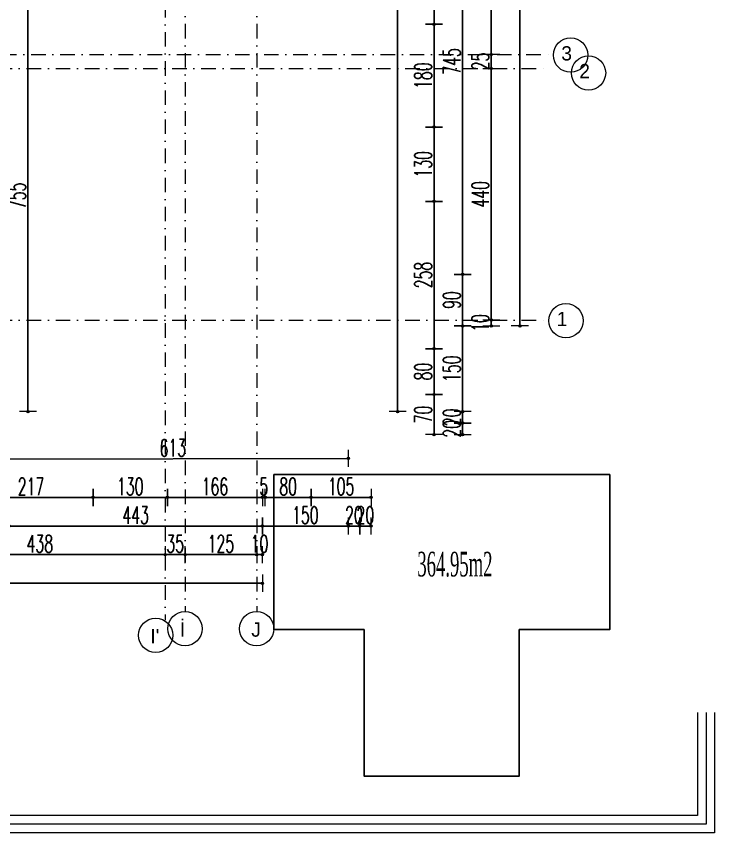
# Model space of a CAD drawing. Header units: millimetres. Extents: x -16104 to 67872, y -88009 to 12107.
# Drawn here: x 19817 to 21038, y -8330 to -6903 of the extents above; entities that cross this region are included whole.
import ezdxf

# ---------------------------------------------------------------- set-up
doc = ezdxf.new("R2010")
doc.units = ezdxf.units.MM
doc.linetypes.add('ACAD_ISO07W100', pattern=[3, 0, -3])
doc.linetypes.add('DASHDOTX2', pattern=[50.8, 25.4, -12.7, 0, -12.7])
doc.layers.get('0').update_dxf_attribs({"color": 241})
for name, color, linetype, lineweight in [('0.3', 114, 'Continuous', 5), ('AKS', 1, 'ACAD_ISO07W100', 5), ('akslar', 144, 'Continuous', 20), ('c05', 32, 'Continuous', 13), ('duvar', 123, 'Continuous', 25), ('OLCU', 54, 'Continuous', 13)]:
    doc.layers.add(name, color=color, linetype=linetype, lineweight=lineweight)
doc.styles.add('DIM', font='Txttw.shx', dxfattribs={"width": 0.6})
doc.styles.add('OLCUIC', font='ROMANS.SHX', dxfattribs={"width": 0.5})
doc.dimstyles.new('50', dxfattribs={"dimscale": 0, "dimtxt": 30, "dimasz": 1, "dimexe": 0, "dimexo": 2, "dimgap": 4, "dimtad": 1, "dimdec": 0, "dimzin": 0, "dimdsep": 46, "dimtxsty": 'DIM', "dimblk1": 'DOT', "dimblk2": 'DOT', "dimsah": 1, "dimcen": 1.5, "dimdle": 3, "dimse1": 1, "dimse2": 1, "dimclrd": 256, "dimclre": 9, "dimclrt": 256, "dimadec": 0, "dimazin": 0, "dimtfac": 0.24, "dimtdec": 0, "dimtix": 1, "dimtmove": 2, "dimatfit": 3, "dimldrblk": 'DOT', "dimfxl": 0, "dimtolj": 1, "dimtzin": 15, "dimarcsym": 0})

# ---------------------------------------------------------------- blocks, each defined once
blk = doc.blocks.new('DOT')
for p, q in [((0, 15), (0, -15)), ((-2, 0), (0, 0)), ((2, 0), (0, 0))]:
    blk.add_line(p, q)
blk.add_circle((0, 0), 2)
blk = doc.blocks.new('*D6573')
at = {"layer": 'Defpoints', "color": 0, "transparency": 16777216}
for p in [(19734.3, -7694.1), (19951.3, -7694.1), (19951.3, -7744.1)]:
    blk.add_point(p, dxfattribs=at)
at = {"layer": 'OLCU', "lineweight": -2, "transparency": 16777216}
blk.add_line((19735.3, -7744.1), (19950.3, -7744.1), dxfattribs=at)
at = {"layer": 'OLCU', "lineweight": -2, "transparency": 16777216, "rotation": 180}
blk.add_blockref('DOT', (19734.3, -7744.1), dxfattribs=at)
at = {"layer": 'OLCU', "lineweight": -2, "transparency": 16777216}
blk.add_blockref('DOT', (19951.3, -7744.1), dxfattribs=at)
at = {"layer": 'OLCU', "transparency": 16777216, "insert": (19842.8, -7725.1), "char_height": 30, "attachment_point": 5, "style": 'DIM'}
blk.add_mtext('\\A1;217', dxfattribs=at)
blk = doc.blocks.new('*D6574')
at = {"layer": 'Defpoints', "color": 0, "transparency": 16777216}
for p in [(19951.3, -7694.1), (20081.3, -7694.1), (20081.3, -7744.1)]:
    blk.add_point(p, dxfattribs=at)
at = {"layer": 'OLCU', "lineweight": -2, "transparency": 16777216}
blk.add_line((19952.3, -7744.1), (20080.3, -7744.1), dxfattribs=at)
at = {"layer": 'OLCU', "lineweight": -2, "transparency": 16777216, "rotation": 180}
blk.add_blockref('DOT', (19951.3, -7744.1), dxfattribs=at)
at = {"layer": 'OLCU', "lineweight": -2, "transparency": 16777216}
blk.add_blockref('DOT', (20081.3, -7744.1), dxfattribs=at)
at = {"layer": 'OLCU', "transparency": 16777216, "insert": (20016.3, -7725.1), "char_height": 30, "attachment_point": 5, "style": 'DIM'}
blk.add_mtext('\\A1;130', dxfattribs=at)
blk = doc.blocks.new('*D6575')
at = {"layer": 'Defpoints', "color": 0, "transparency": 16777216}
for p in [(20081.3, -7694.1), (20247.3, -7694.1), (20247.3, -7744.1)]:
    blk.add_point(p, dxfattribs=at)
at = {"layer": 'OLCU', "lineweight": -2, "transparency": 16777216}
blk.add_line((20082.3, -7744.1), (20246.3, -7744.1), dxfattribs=at)
at = {"layer": 'OLCU', "lineweight": -2, "transparency": 16777216, "rotation": 180}
blk.add_blockref('DOT', (20081.3, -7744.1), dxfattribs=at)
at = {"layer": 'OLCU', "lineweight": -2, "transparency": 16777216}
blk.add_blockref('DOT', (20247.3, -7744.1), dxfattribs=at)
at = {"layer": 'OLCU', "transparency": 16777216, "insert": (20164.3, -7725.1), "char_height": 30, "attachment_point": 5, "style": 'DIM'}
blk.add_mtext('\\A1;166', dxfattribs=at)
blk = doc.blocks.new('*D6581')
at = {"layer": 'Defpoints', "color": 0, "transparency": 16777216}
for p in [(20112.3, -7844.1), (20237.3, -7844.1), (20237.3, -7844.1)]:
    blk.add_point(p, dxfattribs=at)
at = {"layer": 'OLCU', "lineweight": -2, "transparency": 16777216}
blk.add_line((20113.3, -7844.1), (20236.3, -7844.1), dxfattribs=at)
at = {"layer": 'OLCU', "lineweight": -2, "transparency": 16777216, "rotation": 180}
blk.add_blockref('DOT', (20112.3, -7844.1), dxfattribs=at)
at = {"layer": 'OLCU', "lineweight": -2, "transparency": 16777216}
blk.add_blockref('DOT', (20237.3, -7844.1), dxfattribs=at)
at = {"layer": 'OLCU', "transparency": 16777216, "insert": (20174.8, -7825.1), "char_height": 30, "attachment_point": 5, "style": 'DIM'}
blk.add_mtext('\\A1;125', dxfattribs=at)
blk = doc.blocks.new('*D6582')
at = {"layer": 'Defpoints', "color": 0, "transparency": 16777216}
for p in [(20237.3, -7794.1), (20247.3, -7794.1), (20247.3, -7844.1)]:
    blk.add_point(p, dxfattribs=at)
at = {"layer": 'OLCU', "lineweight": -2, "transparency": 16777216}
for p, q in [((20236.3, -7844.1), (20235.3, -7844.1)), ((20237.3, -7844.1), (20247.3, -7844.1)), ((20248.3, -7844.1), (20249.3, -7844.1))]:
    blk.add_line(p, q, dxfattribs=at)
blk.add_blockref('DOT', (20237.3, -7844.1), dxfattribs=at)
at = {"layer": 'OLCU', "lineweight": -2, "transparency": 16777216, "rotation": 180}
blk.add_blockref('DOT', (20247.3, -7844.1), dxfattribs=at)
at = {"layer": 'OLCU', "transparency": 16777216, "insert": (20242.3, -7825.1), "char_height": 30, "attachment_point": 5, "style": 'DIM'}
blk.add_mtext('\\A1;10', dxfattribs=at)
blk = doc.blocks.new('*D6583')
at = {"layer": 'Defpoints', "color": 0, "transparency": 16777216}
for p in [(18197.3, -7859.1), (20247.3, -7859.1), (20247.3, -7894.1)]:
    blk.add_point(p, dxfattribs=at)
at = {"layer": 'OLCU', "lineweight": -2, "transparency": 16777216}
blk.add_line((18198.3, -7894.1), (20246.3, -7894.1), dxfattribs=at)
at = {"layer": 'OLCU', "lineweight": -2, "transparency": 16777216, "rotation": 180}
blk.add_blockref('DOT', (18197.3, -7894.1), dxfattribs=at)
at = {"layer": 'OLCU', "lineweight": -2, "transparency": 16777216}
blk.add_blockref('DOT', (20247.3, -7894.1), dxfattribs=at)
at = {"layer": 'OLCU', "transparency": 16777216, "insert": (19222.3, -7875.1), "char_height": 30, "attachment_point": 5, "style": 'DIM'}
blk.add_mtext('\\A1;2050', dxfattribs=at)
blk = doc.blocks.new('*D6592')
at = {"layer": 'Defpoints', "color": 0, "transparency": 16777216}
for p in [(20497.3, -6786.8), (20497.3, -6916.8), (20547.3, -6916.8)]:
    blk.add_point(p, dxfattribs=at)
at = {"layer": 'OLCU', "lineweight": -2, "transparency": 16777216}
blk.add_line((20547.3, -6787.8), (20547.3, -6915.8), dxfattribs=at)
for p, rotation in [((20547.3, -6786.8), 90), ((20547.3, -6916.8), 270)]:
    blk.add_blockref('DOT', p, dxfattribs=dict(at, rotation=rotation))
at = {"layer": 'OLCU', "transparency": 16777216, "insert": (20528.3, -6851.8), "char_height": 30, "attachment_point": 5, "rotation": 90, "style": 'DIM'}
blk.add_mtext('\\A1;130', dxfattribs=at)
blk = doc.blocks.new('*D6593')
at = {"layer": 'Defpoints', "color": 0, "transparency": 16777216}
for p in [(20497.3, -6916.8), (20497.3, -7096.6), (20547.3, -7096.6)]:
    blk.add_point(p, dxfattribs=at)
at = {"layer": 'OLCU', "lineweight": -2, "transparency": 16777216}
blk.add_line((20547.3, -6917.8), (20547.3, -7095.6), dxfattribs=at)
for p, rotation in [((20547.3, -6916.8), 90), ((20547.3, -7096.6), 270)]:
    blk.add_blockref('DOT', p, dxfattribs=dict(at, rotation=rotation))
at = {"layer": 'OLCU', "transparency": 16777216, "insert": (20528.3, -7006.7), "char_height": 30, "attachment_point": 5, "rotation": 90, "style": 'DIM'}
blk.add_mtext('\\A1;180', dxfattribs=at)
blk = doc.blocks.new('*D6594')
at = {"layer": 'Defpoints', "color": 0, "transparency": 16777216}
for p in [(20497.3, -7096.6), (20497.3, -7226.6), (20547.3, -7226.6)]:
    blk.add_point(p, dxfattribs=at)
at = {"layer": 'OLCU', "lineweight": -2, "transparency": 16777216}
blk.add_line((20547.3, -7097.6), (20547.3, -7225.6), dxfattribs=at)
for p, rotation in [((20547.3, -7096.6), 90), ((20547.3, -7226.6), 270)]:
    blk.add_blockref('DOT', p, dxfattribs=dict(at, rotation=rotation))
at = {"layer": 'OLCU', "transparency": 16777216, "insert": (20528.3, -7161.6), "char_height": 30, "attachment_point": 5, "rotation": 90, "style": 'DIM'}
blk.add_mtext('\\A1;130', dxfattribs=at)
blk = doc.blocks.new('*D6595')
at = {"layer": 'Defpoints', "color": 0, "transparency": 16777216}
for p in [(20497.3, -7226.6), (20497.3, -7484.1), (20547.3, -7484.1)]:
    blk.add_point(p, dxfattribs=at)
at = {"layer": 'OLCU', "lineweight": -2, "transparency": 16777216}
blk.add_line((20547.3, -7227.6), (20547.3, -7483.1), dxfattribs=at)
for p, rotation in [((20547.3, -7226.6), 90), ((20547.3, -7484.1), 270)]:
    blk.add_blockref('DOT', p, dxfattribs=dict(at, rotation=rotation))
at = {"layer": 'OLCU', "transparency": 16777216, "insert": (20528.3, -7355.3), "char_height": 30, "attachment_point": 5, "rotation": 90, "style": 'DIM'}
blk.add_mtext('\\A1;258', dxfattribs=at)
blk = doc.blocks.new('*D6596')
at = {"layer": 'Defpoints', "color": 0, "transparency": 16777216}
for p in [(20562.3, -6609.6), (20597.3, -7354.1), (20597.3, -7354.1)]:
    blk.add_point(p, dxfattribs=at)
at = {"layer": 'OLCU', "lineweight": -2, "transparency": 16777216}
blk.add_line((20597.3, -6610.6), (20597.3, -7353.1), dxfattribs=at)
for p, rotation in [((20597.3, -6609.6), 90), ((20597.3, -7354.1), 270)]:
    blk.add_blockref('DOT', p, dxfattribs=dict(at, rotation=rotation))
at = {"layer": 'OLCU', "transparency": 16777216, "insert": (20578.3, -6981.8), "char_height": 30, "attachment_point": 5, "rotation": 90, "style": 'DIM'}
blk.add_mtext('\\A1;745', dxfattribs=at)
blk = doc.blocks.new('*D6598')
at = {"layer": 'Defpoints', "color": 0, "transparency": 16777216}
for p in [(20612.3, -7434), (20647.3, -7434), (20612.3, -7444.1)]:
    blk.add_point(p, dxfattribs=at)
at = {"layer": 'OLCU', "lineweight": -2, "transparency": 16777216}
for p, q in [((20647.3, -7433), (20647.3, -7432)), ((20647.3, -7444.1), (20647.3, -7434)), ((20647.3, -7445.1), (20647.3, -7446.1))]:
    blk.add_line(p, q, dxfattribs=at)
for p, rotation in [((20647.3, -7434), 270), ((20647.3, -7444.1), 90)]:
    blk.add_blockref('DOT', p, dxfattribs=dict(at, rotation=rotation))
at = {"layer": 'OLCU', "transparency": 16777216, "insert": (20628.3, -7439.1), "char_height": 30, "attachment_point": 5, "rotation": 90, "style": 'DIM'}
blk.add_mtext('\\A1;10', dxfattribs=at)
blk = doc.blocks.new('*D6599')
at = {"layer": 'Defpoints', "color": 0, "transparency": 16777216}
for p in [(20662.3, -5634.6), (20697.3, -5634.6), (20662.3, -7444.1)]:
    blk.add_point(p, dxfattribs=at)
at = {"layer": 'OLCU', "lineweight": -2, "transparency": 16777216}
blk.add_line((20697.3, -7443.1), (20697.3, -5635.6), dxfattribs=at)
for p, rotation in [((20697.3, -5634.6), 90), ((20697.3, -7444.1), 270)]:
    blk.add_blockref('DOT', p, dxfattribs=dict(at, rotation=rotation))
at = {"layer": 'OLCU', "transparency": 16777216, "insert": (20678.3, -6539.3), "char_height": 30, "attachment_point": 5, "rotation": 90, "style": 'DIM'}
blk.add_mtext('\\A1;1810', dxfattribs=at)
blk = doc.blocks.new('*D6631')
at = {"layer": 'Defpoints', "color": 0, "transparency": 16777216}
for p in [(20247.3, -7694.1), (20252.3, -7694.1), (20252.3, -7744.1)]:
    blk.add_point(p, dxfattribs=at)
at = {"layer": 'OLCU', "lineweight": -2, "transparency": 16777216}
for p, q in [((20246.3, -7744.1), (20245.3, -7744.1)), ((20247.3, -7744.1), (20252.3, -7744.1)), ((20253.3, -7744.1), (20254.3, -7744.1))]:
    blk.add_line(p, q, dxfattribs=at)
blk.add_blockref('DOT', (20247.3, -7744.1), dxfattribs=at)
at = {"layer": 'OLCU', "lineweight": -2, "transparency": 16777216, "rotation": 180}
blk.add_blockref('DOT', (20252.3, -7744.1), dxfattribs=at)
at = {"layer": 'OLCU', "transparency": 16777216, "insert": (20249.8, -7725.1), "char_height": 30, "attachment_point": 5, "style": 'DIM'}
blk.add_mtext('\\A1;5', dxfattribs=at)
blk = doc.blocks.new('*D6632')
at = {"layer": 'Defpoints', "color": 0, "transparency": 16777216}
for p in [(20252.3, -7694.1), (20332.3, -7694.1), (20332.3, -7744.1)]:
    blk.add_point(p, dxfattribs=at)
at = {"layer": 'OLCU', "lineweight": -2, "transparency": 16777216}
blk.add_line((20253.3, -7744.1), (20331.3, -7744.1), dxfattribs=at)
at = {"layer": 'OLCU', "lineweight": -2, "transparency": 16777216, "rotation": 180}
blk.add_blockref('DOT', (20252.3, -7744.1), dxfattribs=at)
at = {"layer": 'OLCU', "lineweight": -2, "transparency": 16777216}
blk.add_blockref('DOT', (20332.3, -7744.1), dxfattribs=at)
at = {"layer": 'OLCU', "transparency": 16777216, "insert": (20292.3, -7725.1), "char_height": 30, "attachment_point": 5, "style": 'DIM'}
blk.add_mtext('\\A1;80', dxfattribs=at)
blk = doc.blocks.new('*D6633')
at = {"layer": 'Defpoints', "color": 0, "transparency": 16777216}
for p in [(20332.3, -7694.1), (20437.3, -7694.1), (20437.3, -7744.1)]:
    blk.add_point(p, dxfattribs=at)
at = {"layer": 'OLCU', "lineweight": -2, "transparency": 16777216}
blk.add_line((20333.3, -7744.1), (20436.3, -7744.1), dxfattribs=at)
at = {"layer": 'OLCU', "lineweight": -2, "transparency": 16777216, "rotation": 180}
blk.add_blockref('DOT', (20332.3, -7744.1), dxfattribs=at)
at = {"layer": 'OLCU', "lineweight": -2, "transparency": 16777216}
blk.add_blockref('DOT', (20437.3, -7744.1), dxfattribs=at)
at = {"layer": 'OLCU', "transparency": 16777216, "insert": (20384.8, -7725.1), "char_height": 30, "attachment_point": 5, "style": 'DIM'}
blk.add_mtext('\\A1;105', dxfattribs=at)
blk = doc.blocks.new('*D6640')
at = {"layer": 'Defpoints', "color": 0, "transparency": 16777216}
for p in [(20417.3, -7694.1), (20437.3, -7694.1), (20417.3, -7794.1)]:
    blk.add_point(p, dxfattribs=at)
at = {"layer": 'OLCU', "lineweight": -2, "transparency": 16777216}
for p, q in [((20416.3, -7794.1), (20415.3, -7794.1)), ((20437.3, -7794.1), (20417.3, -7794.1)), ((20438.3, -7794.1), (20439.3, -7794.1))]:
    blk.add_line(p, q, dxfattribs=at)
blk.add_blockref('DOT', (20417.3, -7794.1), dxfattribs=at)
at = {"layer": 'OLCU', "lineweight": -2, "transparency": 16777216, "rotation": 180}
blk.add_blockref('DOT', (20437.3, -7794.1), dxfattribs=at)
at = {"layer": 'OLCU', "transparency": 16777216, "insert": (20427.3, -7775.1), "char_height": 30, "attachment_point": 5, "style": 'DIM'}
blk.add_mtext('\\A1;20', dxfattribs=at)
blk = doc.blocks.new('*D6641')
at = {"layer": 'Defpoints', "color": 0, "transparency": 16777216}
for p in [(20247.3, -7694.1), (20397.3, -7694.1), (20247.3, -7794.1)]:
    blk.add_point(p, dxfattribs=at)
at = {"layer": 'OLCU', "lineweight": -2, "transparency": 16777216}
blk.add_line((20396.3, -7794.1), (20248.3, -7794.1), dxfattribs=at)
at = {"layer": 'OLCU', "lineweight": -2, "transparency": 16777216, "rotation": 180}
blk.add_blockref('DOT', (20247.3, -7794.1), dxfattribs=at)
at = {"layer": 'OLCU', "lineweight": -2, "transparency": 16777216}
blk.add_blockref('DOT', (20397.3, -7794.1), dxfattribs=at)
at = {"layer": 'OLCU', "transparency": 16777216, "insert": (20322.3, -7775.1), "char_height": 30, "attachment_point": 5, "style": 'DIM'}
blk.add_mtext('\\A1;150', dxfattribs=at)
blk = doc.blocks.new('*D6642')
at = {"layer": 'Defpoints', "color": 0, "transparency": 16777216}
for p in [(19804.3, -7794.1), (20247.3, -7794.1), (20247.3, -7794.1)]:
    blk.add_point(p, dxfattribs=at)
at = {"layer": 'OLCU', "lineweight": -2, "transparency": 16777216}
blk.add_line((19805.3, -7794.1), (20246.3, -7794.1), dxfattribs=at)
at = {"layer": 'OLCU', "lineweight": -2, "transparency": 16777216, "rotation": 180}
blk.add_blockref('DOT', (19804.3, -7794.1), dxfattribs=at)
at = {"layer": 'OLCU', "lineweight": -2, "transparency": 16777216}
blk.add_blockref('DOT', (20247.3, -7794.1), dxfattribs=at)
at = {"layer": 'OLCU', "transparency": 16777216, "insert": (20025.8, -7775.1), "char_height": 30, "attachment_point": 5, "style": 'DIM'}
blk.add_mtext('\\A1;443', dxfattribs=at)
blk = doc.blocks.new('*D6651')
at = {"layer": 'Defpoints', "color": 0, "transparency": 16777216}
for p in [(20497.3, -7354.1), (20498.6, -7444.1), (20597.3, -7444.1)]:
    blk.add_point(p, dxfattribs=at)
at = {"layer": 'OLCU', "lineweight": -2, "transparency": 16777216}
blk.add_line((20597.3, -7355.1), (20597.3, -7443.1), dxfattribs=at)
for p, rotation in [((20597.3, -7354.1), 90), ((20597.3, -7444.1), 270)]:
    blk.add_blockref('DOT', p, dxfattribs=dict(at, rotation=rotation))
at = {"layer": 'OLCU', "transparency": 16777216, "insert": (20578.3, -7399.1), "char_height": 30, "attachment_point": 5, "rotation": 90, "style": 'DIM'}
blk.add_mtext('\\A1;90', dxfattribs=at)
blk = doc.blocks.new('*D6652')
at = {"layer": 'Defpoints', "color": 0, "transparency": 16777216}
for p in [(20497.3, -7614.1), (20497.3, -7634.1), (20597.3, -7634.1)]:
    blk.add_point(p, dxfattribs=at)
at = {"layer": 'OLCU', "lineweight": -2, "transparency": 16777216}
for p, q in [((20597.3, -7613.1), (20597.3, -7612.1)), ((20597.3, -7614.1), (20597.3, -7634.1)), ((20597.3, -7635.1), (20597.3, -7636.1))]:
    blk.add_line(p, q, dxfattribs=at)
for p, rotation in [((20597.3, -7614.1), 270), ((20597.3, -7634.1), 90)]:
    blk.add_blockref('DOT', p, dxfattribs=dict(at, rotation=rotation))
at = {"layer": 'OLCU', "transparency": 16777216, "insert": (20578.3, -7624.1), "char_height": 30, "attachment_point": 5, "rotation": 90, "style": 'DIM'}
blk.add_mtext('\\A1;20', dxfattribs=at)
blk = doc.blocks.new('*D6653')
at = {"layer": 'Defpoints', "color": 0, "transparency": 16777216}
for p in [(20497.3, -7564.1), (20497.3, -7634.1), (20547.3, -7634.1)]:
    blk.add_point(p, dxfattribs=at)
at = {"layer": 'OLCU', "lineweight": -2, "transparency": 16777216}
blk.add_line((20547.3, -7565.1), (20547.3, -7633.1), dxfattribs=at)
for p, rotation in [((20547.3, -7564.1), 90), ((20547.3, -7634.1), 270)]:
    blk.add_blockref('DOT', p, dxfattribs=dict(at, rotation=rotation))
at = {"layer": 'OLCU', "transparency": 16777216, "insert": (20528.3, -7599.1), "char_height": 30, "attachment_point": 5, "rotation": 90, "style": 'DIM'}
blk.add_mtext('\\A1;70', dxfattribs=at)
blk = doc.blocks.new('*D6654')
at = {"layer": 'Defpoints', "color": 0, "transparency": 16777216}
for p in [(20497.3, -7484.1), (20497.3, -7564.1), (20547.3, -7564.1)]:
    blk.add_point(p, dxfattribs=at)
at = {"layer": 'OLCU', "lineweight": -2, "transparency": 16777216}
blk.add_line((20547.3, -7485.1), (20547.3, -7563.1), dxfattribs=at)
for p, rotation in [((20547.3, -7484.1), 90), ((20547.3, -7564.1), 270)]:
    blk.add_blockref('DOT', p, dxfattribs=dict(at, rotation=rotation))
at = {"layer": 'OLCU', "transparency": 16777216, "insert": (20528.3, -7524.1), "char_height": 30, "attachment_point": 5, "rotation": 90, "style": 'DIM'}
blk.add_mtext('\\A1;80', dxfattribs=at)
blk = doc.blocks.new('*D6687')
at = {"layer": 'Defpoints', "color": 0, "transparency": 16777216}
for p in [(19639.3, -7844.1), (20077.3, -7844.1), (20077.3, -7844.1)]:
    blk.add_point(p, dxfattribs=at)
at = {"layer": 'OLCU', "lineweight": -2, "transparency": 16777216}
blk.add_line((19640.3, -7844.1), (20076.3, -7844.1), dxfattribs=at)
at = {"layer": 'OLCU', "lineweight": -2, "transparency": 16777216, "rotation": 180}
blk.add_blockref('DOT', (19639.3, -7844.1), dxfattribs=at)
at = {"layer": 'OLCU', "lineweight": -2, "transparency": 16777216}
blk.add_blockref('DOT', (20077.3, -7844.1), dxfattribs=at)
at = {"layer": 'OLCU', "transparency": 16777216, "insert": (19858.3, -7825.1), "char_height": 30, "attachment_point": 5, "style": 'DIM'}
blk.add_mtext('\\A1;438', dxfattribs=at)
blk = doc.blocks.new('*D6688')
at = {"layer": 'Defpoints', "color": 0, "transparency": 16777216}
for p in [(20112.3, -7844.1), (20237.3, -7844.1), (20237.3, -7844.1)]:
    blk.add_point(p, dxfattribs=at)
at = {"layer": 'OLCU', "lineweight": -2, "transparency": 16777216}
blk.add_line((20113.3, -7844.1), (20236.3, -7844.1), dxfattribs=at)
at = {"layer": 'OLCU', "lineweight": -2, "transparency": 16777216, "rotation": 180}
blk.add_blockref('DOT', (20112.3, -7844.1), dxfattribs=at)
at = {"layer": 'OLCU', "lineweight": -2, "transparency": 16777216}
blk.add_blockref('DOT', (20237.3, -7844.1), dxfattribs=at)
at = {"layer": 'OLCU', "transparency": 16777216, "insert": (20174.8, -7825.1), "char_height": 30, "attachment_point": 5, "style": 'DIM'}
blk.add_mtext('\\A1;125', dxfattribs=at)
blk = doc.blocks.new('*D6694')
at = {"layer": 'Defpoints', "color": 0, "transparency": 16777216}
for p in [(20647.3, -6559.6), (20647.3, -6969.6), (20647.3, -6969.6)]:
    blk.add_point(p, dxfattribs=at)
at = {"layer": 'OLCU', "lineweight": -2, "transparency": 16777216}
blk.add_line((20647.3, -6560.6), (20647.3, -6968.6), dxfattribs=at)
for p, rotation in [((20647.3, -6559.6), 90), ((20647.3, -6969.6), 270)]:
    blk.add_blockref('DOT', p, dxfattribs=dict(at, rotation=rotation))
at = {"layer": 'OLCU', "transparency": 16777216, "insert": (20628.3, -6764.6), "char_height": 30, "attachment_point": 5, "rotation": 90, "style": 'DIM'}
blk.add_mtext('\\A1;400', dxfattribs=at)
blk = doc.blocks.new('*D6695')
at = {"layer": 'Defpoints', "color": 0, "transparency": 16777216}
for p in [(20647.3, -6969.6), (20647.3, -6994.1), (20647.3, -6994.1)]:
    blk.add_point(p, dxfattribs=at)
at = {"layer": 'OLCU', "lineweight": -2, "transparency": 16777216}
for p, q in [((20647.3, -6968.6), (20647.3, -6967.6)), ((20647.3, -6969.6), (20647.3, -6994.1)), ((20647.3, -6995.1), (20647.3, -6996.1))]:
    blk.add_line(p, q, dxfattribs=at)
for p, rotation in [((20647.3, -6969.6), 270), ((20647.3, -6994.1), 90)]:
    blk.add_blockref('DOT', p, dxfattribs=dict(at, rotation=rotation))
at = {"layer": 'OLCU', "transparency": 16777216, "insert": (20628.3, -6981.8), "char_height": 30, "attachment_point": 5, "rotation": 90, "style": 'DIM'}
blk.add_mtext('\\A1;25', dxfattribs=at)
blk = doc.blocks.new('*D6696')
at = {"layer": 'Defpoints', "color": 0, "transparency": 16777216}
for p in [(20647.3, -6994.1), (20647.3, -7434.1), (20647.3, -7434.1)]:
    blk.add_point(p, dxfattribs=at)
at = {"layer": 'OLCU', "lineweight": -2, "transparency": 16777216}
blk.add_line((20647.3, -6995.1), (20647.3, -7433.1), dxfattribs=at)
for p, rotation in [((20647.3, -6994.1), 90), ((20647.3, -7434.1), 270)]:
    blk.add_blockref('DOT', p, dxfattribs=dict(at, rotation=rotation))
at = {"layer": 'OLCU', "transparency": 16777216, "insert": (20628.3, -7214.1), "char_height": 30, "attachment_point": 5, "rotation": 90, "style": 'DIM'}
blk.add_mtext('\\A1;440', dxfattribs=at)
blk = doc.blocks.new('*D6710')
at = {"layer": 'Defpoints', "color": 0, "transparency": 16777216}
for p in [(20483.6, -5484.6), (20483.6, -7594.1), (20483.6, -7594.1)]:
    blk.add_point(p, dxfattribs=at)
at = {"layer": 'OLCU', "lineweight": -2, "transparency": 16777216}
blk.add_line((20483.6, -5485.6), (20483.6, -7593.1), dxfattribs=at)
for p, rotation in [((20483.6, -5484.6), 90), ((20483.6, -7594.1), 270)]:
    blk.add_blockref('DOT', p, dxfattribs=dict(at, rotation=rotation))
at = {"layer": 'OLCU', "transparency": 16777216, "insert": (20464.6, -6539.3), "char_height": 30, "attachment_point": 5, "rotation": 90, "style": 'DIM'}
blk.add_mtext('\\A1;2110', dxfattribs=at)
blk = doc.blocks.new('*D6718')
at = {"layer": 'Defpoints', "color": 0, "transparency": 16777216}
for p in [(20397.3, -7694.1), (20417.3, -7694.1), (20397.3, -7794.1)]:
    blk.add_point(p, dxfattribs=at)
at = {"layer": 'OLCU', "lineweight": -2, "transparency": 16777216}
for p, q in [((20396.3, -7794.1), (20395.3, -7794.1)), ((20417.3, -7794.1), (20397.3, -7794.1)), ((20418.3, -7794.1), (20419.3, -7794.1))]:
    blk.add_line(p, q, dxfattribs=at)
blk.add_blockref('DOT', (20397.3, -7794.1), dxfattribs=at)
at = {"layer": 'OLCU', "lineweight": -2, "transparency": 16777216, "rotation": 180}
blk.add_blockref('DOT', (20417.3, -7794.1), dxfattribs=at)
at = {"layer": 'OLCU', "transparency": 16777216, "insert": (20407.3, -7775.1), "char_height": 30, "attachment_point": 5, "style": 'DIM'}
blk.add_mtext('\\A1;20', dxfattribs=at)
blk = doc.blocks.new('*D6719')
at = {"layer": 'Defpoints', "color": 0, "transparency": 16777216}
for p in [(20497.3, -7594.1), (20497.3, -7614.1), (20597.3, -7614.1)]:
    blk.add_point(p, dxfattribs=at)
at = {"layer": 'OLCU', "lineweight": -2, "transparency": 16777216}
for p, q in [((20597.3, -7593.1), (20597.3, -7592.1)), ((20597.3, -7594.1), (20597.3, -7614.1)), ((20597.3, -7615.1), (20597.3, -7616.1))]:
    blk.add_line(p, q, dxfattribs=at)
for p, rotation in [((20597.3, -7594.1), 270), ((20597.3, -7614.1), 90)]:
    blk.add_blockref('DOT', p, dxfattribs=dict(at, rotation=rotation))
at = {"layer": 'OLCU', "transparency": 16777216, "insert": (20578.3, -7604.1), "char_height": 30, "attachment_point": 5, "rotation": 90, "style": 'DIM'}
blk.add_mtext('\\A1;20', dxfattribs=at)
blk = doc.blocks.new('*D6720')
at = {"layer": 'Defpoints', "color": 0, "transparency": 16777216}
for p in [(20597.3, -7444.1), (20597.3, -7594.1), (20597.3, -7594.1)]:
    blk.add_point(p, dxfattribs=at)
at = {"layer": 'OLCU', "lineweight": -2, "transparency": 16777216}
blk.add_line((20597.3, -7445.1), (20597.3, -7593.1), dxfattribs=at)
for p, rotation in [((20597.3, -7444.1), 90), ((20597.3, -7594.1), 270)]:
    blk.add_blockref('DOT', p, dxfattribs=dict(at, rotation=rotation))
at = {"layer": 'OLCU', "transparency": 16777216, "insert": (20578.3, -7519.1), "char_height": 30, "attachment_point": 5, "rotation": 90, "style": 'DIM'}
blk.add_mtext('\\A1;150', dxfattribs=at)
blk = doc.blocks.new('*D6442')
at = {"layer": 'Defpoints', "color": 0, "transparency": 16777216}
for p in [(19784.3, -7677.3), (20397.3, -7675.8), (20397.3, -7675.8)]:
    blk.add_point(p, dxfattribs=at)
at = {"layer": 'OLCU', "lineweight": -2, "transparency": 16777216}
blk.add_line((19785.3, -7677.3), (20396.3, -7675.8), dxfattribs=at)
for p, rotation in [((19784.3, -7677.3), 180.1399202823376), ((20397.3, -7675.8), 0.1399202823375777)]:
    blk.add_blockref('DOT', p, dxfattribs=dict(at, rotation=rotation))
at = {"layer": 'OLCU', "transparency": 16777216, "insert": (20090.7, -7657.5), "char_height": 30, "attachment_point": 5, "rotation": 0.1399, "style": 'DIM'}
blk.add_mtext('\\A1;613', dxfattribs=at)
blk = doc.blocks.new('*D6755')
at = {"layer": 'Defpoints', "color": 0, "transparency": 16777216}
for p in [(19764.3, -6839.6), (19837.5, -6839.6), (19764.3, -7594.1)]:
    blk.add_point(p, dxfattribs=at)
at = {"layer": 'OLCU', "lineweight": -2, "transparency": 16777216}
blk.add_line((19837.5, -7593.1), (19837.5, -6840.6), dxfattribs=at)
for p, rotation in [((19837.5, -6839.6), 90), ((19837.5, -7594.1), 270)]:
    blk.add_blockref('DOT', p, dxfattribs=dict(at, rotation=rotation))
at = {"layer": 'OLCU', "transparency": 16777216, "insert": (19818.5, -7216.8), "char_height": 30, "attachment_point": 5, "rotation": 90, "style": 'DIM'}
blk.add_mtext('\\A1;755', dxfattribs=at)
blk = doc.blocks.new('*D6438')
at = {"layer": 'Defpoints', "color": 0, "transparency": 16777216}
for p in [(20077.3, -7844.1), (20112.3, -7844.1), (20112.3, -7844.1)]:
    blk.add_point(p, dxfattribs=at)
at = {"layer": 'OLCU', "lineweight": -2, "transparency": 16777216}
for p, q in [((20076.3, -7844.1), (20075.3, -7844.1)), ((20077.3, -7844.1), (20112.3, -7844.1)), ((20113.3, -7844.1), (20114.3, -7844.1))]:
    blk.add_line(p, q, dxfattribs=at)
blk.add_blockref('DOT', (20077.3, -7844.1), dxfattribs=at)
at = {"layer": 'OLCU', "lineweight": -2, "transparency": 16777216, "rotation": 180}
blk.add_blockref('DOT', (20112.3, -7844.1), dxfattribs=at)
at = {"layer": 'OLCU', "transparency": 16777216, "insert": (20094.8, -7825.1), "char_height": 30, "attachment_point": 5, "style": 'DIM'}
blk.add_mtext('\\A1;35', dxfattribs=at)

msp = doc.modelspace()

# ---------------------------------------------------------------- linework, layer by layer
at = {"layer": 'AKS', "linetype": 'ByBlock'}
for centre in [(20785.9, -6970.7), (20817.3, -7001.9), (20777.8, -7435.2), (20112.1, -7973.6), (20237.1, -7973.6), (20060.7, -7985.1)]:
    msp.add_circle(centre, 30, dxfattribs=at)
at = {"layer": 'akslar', "linetype": 'DASHDOTX2'}
for p, q in [((20112.3, -5134.6), (20112.3, -7944.1)), ((20237.3, -5134.6), (20237.3, -7944.1)), ((20077.3, -5149), (20077.3, -7958.5)), ((17705.3, -6969.6), (20755.3, -6969.6)), ((17697.3, -6994.1), (20747.3, -6994.1)), ((17697.3, -7434.1), (20747.3, -7434.1))]:
    msp.add_line(p, q, dxfattribs=at)
at = {"layer": 'c05'}
for points in [[(21037.8, -8120), (21037.8, -8330.3), (17507.6, -8330.3), (17507.6, -4952.5), (21037.8, -4952.5), (21037.8, -6808.6)], [(21022.8, -8120), (21022.8, -8315.3), (17522.6, -8315.3), (17522.6, -4967.5), (21022.8, -4967.5), (21022.8, -6808.6)], [(21007.8, -8120), (21007.8, -8300.3), (17537.6, -8300.3), (17537.6, -4982.5), (21007.8, -4982.5), (21007.8, -6808.6)]]:
    msp.add_lwpolyline(points, dxfattribs=at)
at = {"layer": 'duvar'}
msp.add_lwpolyline([(20267, -7704.1), (20854.5, -7704.1), (20854.5, -7975.3), (20696.3, -7975.3), (20696.3, -8231.4), (20425, -8231.4), (20425, -7975.3), (20267, -7975.3), (20267, -7704.1)], dxfattribs=at)
msp.add_lwpolyline([(20267, -7704.1), (20854.5, -7704.1), (20854.5, -7975.3), (20696.3, -7975.3), (20696.3, -8231.4), (20425, -8231.4), (20425, -7975.3), (20267, -7975.3), (20267, -7704.1)], dxfattribs=at)

# ---------------------------------------------------------------- texts
at = {"layer": '0.3', "ltscale": 0.7, "insert": (20583.8, -7883.2), "char_height": 43.2, "width": 524.278, "attachment_point": 8, "style": 'OLCUIC'}
msp.add_mtext('{\\fTimes New Roman|b0|i0|c162|p18;364.95m2}', dxfattribs=at)
at = {"layer": 'AKS', "char_height": 25, "width": 35.659, "attachment_point": 1}
for s, insert in [('3', (20769.8, -6955.1)), ('2', (20801.2, -6986.2)), ('1', (20761.7, -7419.6)), ('{\\fComic Sans MS|b0|i0|c162|p66;İ}', (20102.9, -7962.6)), ('J', (20227.9, -7962.6)), ("I'", (20051.5, -7974.1))]:
    msp.add_mtext(s, dxfattribs=dict(at, insert=insert))

# ---------------------------------------------------------------- dimensions: what is measured, and where the dimension line sits
at = {"layer": 'OLCU'}
for base, p1, p2, text, picture, middle in [((20483.6, -7594.1), (20483.6, -5484.6), (20483.6, -7594.1), '2110', '*D6710', (20464.6, -6539.3)), ((20697.3, -5634.6), (20662.3, -7444.1), (20662.3, -5634.6), '1810', '*D6599', (20678.3, -6539.3)), ((20647.3, -6969.6), (20647.3, -6559.6), (20647.3, -6969.6), '400', '*D6694', (20628.3, -6764.6))]:
    dim = msp.add_linear_dim(base=base, p1=p1, p2=p2, angle=90, text=text, dimstyle='50', override={"dimscale": 1}, dxfattribs=at)
    dim.commit()
    dim.dimension.update_dxf_attribs({"geometry": picture, "text_midpoint": middle})
for base, p1, p2, picture, middle in [((20597.2617054, -7354.0601116), (20562.2617054, -6609.5601116), (20597.2617054, -7354.0601116), '*D6596', (20578.2617054, -6981.8101116)), ((20547.3, -6916.8), (20497.3, -6786.8), (20497.3, -6916.8), '*D6592', (20528.3, -6851.8)), ((19837.5378139, -6839.5601116), (19764.2617054, -7594.0601116), (19764.2617054, -6839.5601116), '*D6755', (19818.5378139, -7216.8101116)), ((20547.3, -7096.6), (20497.3, -6916.8), (20497.3, -7096.6), '*D6593', (20528.3, -7006.7)), ((20647.2617054, -6994.0601116), (20647.2617054, -6969.5601116), (20647.2617054, -6994.0601116), '*D6695', (20628.2617054, -6981.8101116)), ((20647.3, -7434.1), (20647.3, -6994.1), (20647.3, -7434.1), '*D6696', (20628.3, -7214.1)), ((20547.3, -7226.6), (20497.3, -7096.6), (20497.3, -7226.6), '*D6594', (20528.3, -7161.6)), ((20547.2617054, -7484.0601116), (20497.2617054, -7226.5601116), (20497.2617054, -7484.0601116), '*D6595', (20528.2617054, -7355.3101116)), ((20597.3, -7444.1), (20497.3, -7354.1), (20498.6, -7444.1), '*D6651', (20578.3, -7399.1)), ((20647.3, -7434), (20612.3, -7444.1), (20612.3, -7434), '*D6598', (20628.3, -7439.1)), ((20597.3, -7594.1), (20597.3, -7444.1), (20597.3, -7594.1), '*D6720', (20578.3, -7519.1)), ((20547.3, -7564.1), (20497.3, -7484.1), (20497.3, -7564.1), '*D6654', (20528.3, -7524.1)), ((20547.3, -7634.1), (20497.3, -7564.1), (20497.3, -7634.1), '*D6653', (20528.3, -7599.1)), ((20597.3, -7614.1), (20497.3, -7594.1), (20497.3, -7614.1), '*D6719', (20578.3, -7604.1)), ((20597.3, -7634.1), (20497.3, -7614.1), (20497.3, -7634.1), '*D6652', (20578.3, -7624.1))]:
    dim = msp.add_linear_dim(base=base, p1=p1, p2=p2, angle=90, dimstyle='50', override={"dimscale": 1}, dxfattribs=at)
    dim.commit()
    dim.dimension.update_dxf_attribs({"geometry": picture, "text_midpoint": middle})
dim = msp.add_aligned_dim(p1=(19784.3, -7677.3), p2=(20397.3, -7675.8), distance=0, dimstyle='50', override={"dimscale": 1}, dxfattribs=at)
dim.commit()
dim.dimension.update_dxf_attribs({"geometry": '*D6442', "text_midpoint": (20090.7, -7657.5)})
for base, p1, p2, picture, middle in [((19951.3, -7744.1), (19734.3, -7694.1), (19951.3, -7694.1), '*D6573', (19842.8, -7725.1)), ((20081.3, -7744.1), (19951.3, -7694.1), (20081.3, -7694.1), '*D6574', (20016.3, -7725.1)), ((20247.3, -7744.1), (20081.3, -7694.1), (20247.3, -7694.1), '*D6575', (20164.3, -7725.1)), ((20252.3, -7744.1), (20247.3, -7694.1), (20252.3, -7694.1), '*D6631', (20249.8, -7725.1)), ((20247.3, -7794.1), (20397.3, -7694.1), (20247.3, -7694.1), '*D6641', (20322.3, -7775.1)), ((20332.3, -7744.1), (20252.3, -7694.1), (20332.3, -7694.1), '*D6632', (20292.3, -7725.1)), ((20437.3, -7744.1), (20332.3, -7694.1), (20437.3, -7694.1), '*D6633', (20384.8, -7725.1)), ((20397.3, -7794.1), (20417.3, -7694.1), (20397.3, -7694.1), '*D6718', (20407.3, -7775.1)), ((20417.3, -7794.1), (20437.3, -7694.1), (20417.3, -7694.1), '*D6640', (20427.3, -7775.1)), ((20247.3, -7794.1), (19804.3, -7794.1), (20247.3, -7794.1), '*D6642', (20025.8, -7775.1)), ((20077.3, -7844.1), (19639.3, -7844.1), (20077.3, -7844.1), '*D6687', (19858.3, -7825.1)), ((20112.3, -7844.1), (20077.3, -7844.1), (20112.3, -7844.1), '*D6438', (20094.8, -7825.1)), ((20237.3, -7844.1), (20112.3, -7844.1), (20237.3, -7844.1), '*D6581', (20174.8, -7825.1)), ((20237.3, -7844.1), (20112.3, -7844.1), (20237.3, -7844.1), '*D6688', (20174.8, -7825.1)), ((20247.3, -7844.1), (20237.3, -7794.1), (20247.3, -7794.1), '*D6582', (20242.3, -7825.1)), ((20247.3, -7894.1), (18197.3, -7859.1), (20247.3, -7859.1), '*D6583', (19222.3, -7875.1))]:
    dim = msp.add_linear_dim(base=base, p1=p1, p2=p2, dimstyle='50', override={"dimscale": 1}, dxfattribs=at)
    dim.commit()
    dim.dimension.update_dxf_attribs({"geometry": picture, "text_midpoint": middle})

doc.saveas('drawing.dxf')
